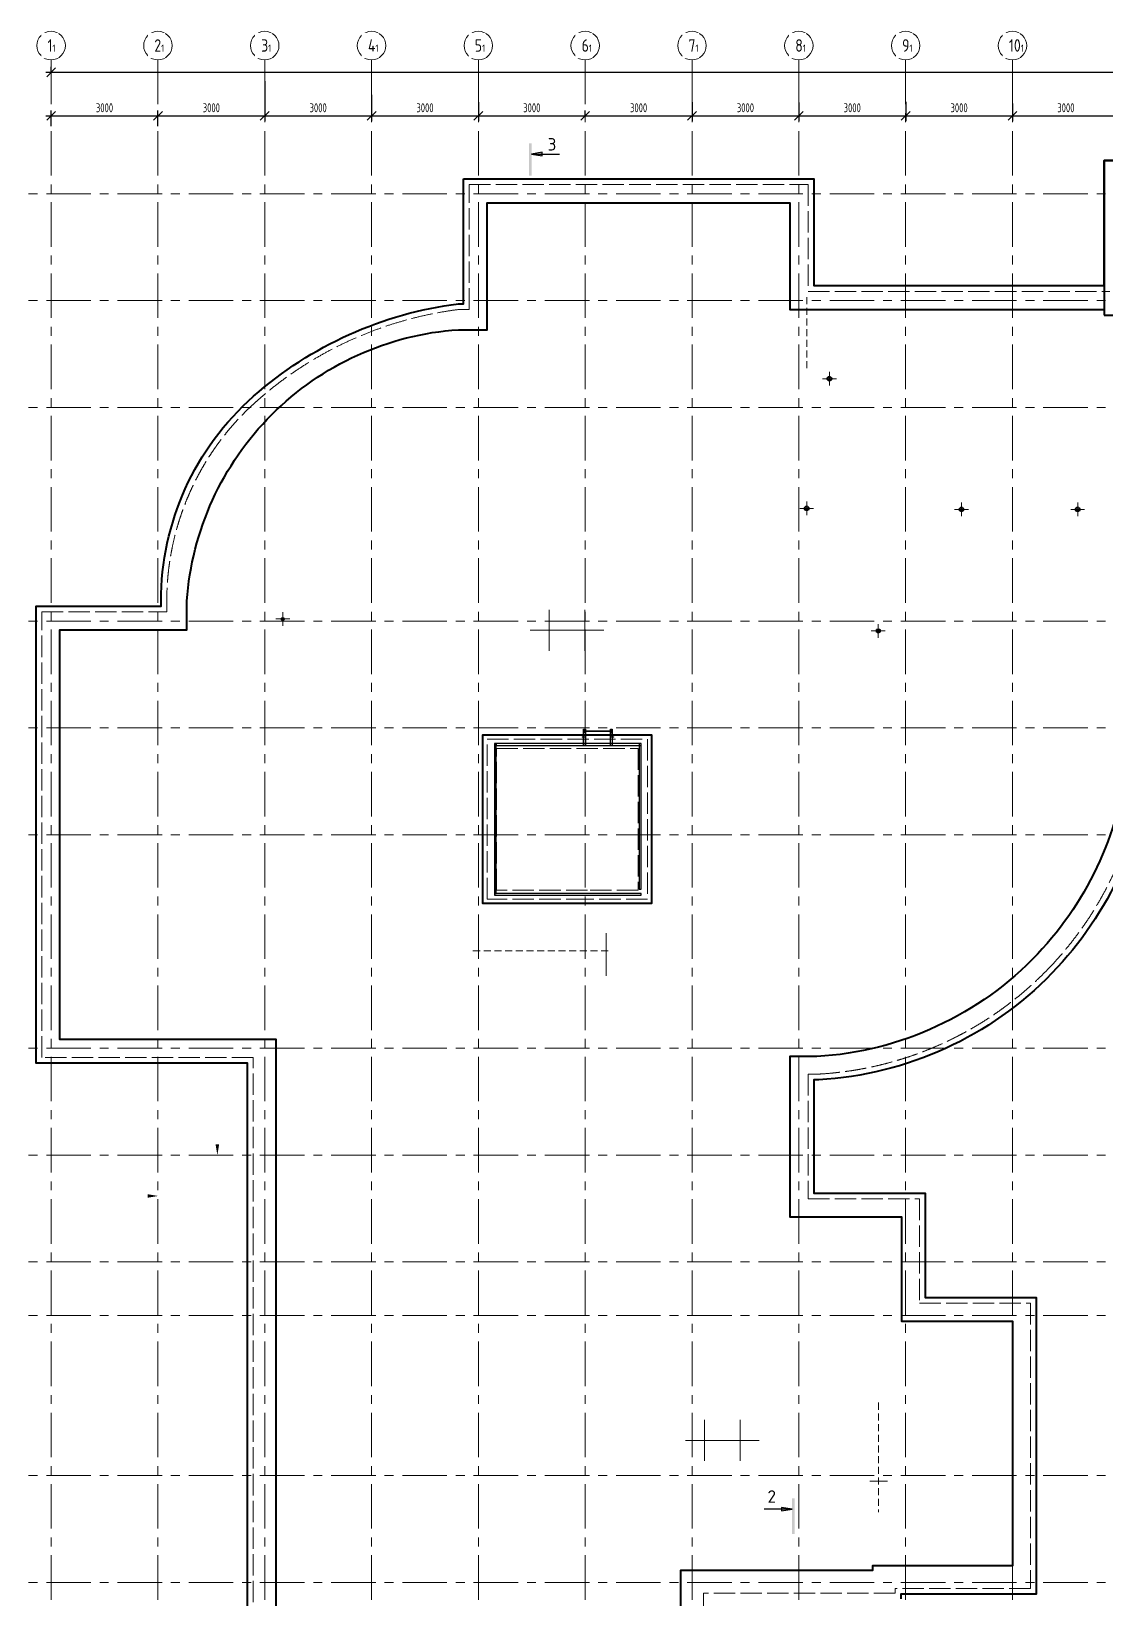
# Model space of a CAD drawing. Header units: millimetres. Extents: x -360149 to 682031, y -35655 to 209517.
# Drawn here: x 322569 to 352714, y 91172 to 135163 of the extents above; entities that cross this region are included whole.
import ezdxf
from ezdxf import colors
from ezdxf.entities.mleader import LeaderData, LeaderLine
from ezdxf.math import Vec2, Vec3

# ---------------------------------------------------------------- set-up
doc = ezdxf.new("R2010")
doc.units = ezdxf.units.MM
doc.header["$MEASUREMENT"] = 0
doc.header["$PDMODE"] = 3
doc.header["$PDSIZE"] = -4
for name, pattern in [('ACAD_ISO02W100', [15, 12, -3]), ('CENTER', [2, 1.25, -0.25, 0.25, -0.25]), ('HIDDEN', [6, 4, -2])]:
    doc.linetypes.add(name, pattern=pattern)
doc.layers.get('0').update_dxf_attribs({"color": 250, "lineweight": 9})
doc.layers.get('Defpoints').update_dxf_attribs({"color": 6})
for name, color, linetype, lineweight in [('_ВК-К1', 14, 'Continuous', 40), ('АР_Лестницы ограждение', 94, 'Continuous', 25), ('АР_Навесной фасад', 147, 'Continuous', 5), ('АР_Оси', 195, 'Continuous', 9), ('АР_Оси размеры', 164, 'Continuous', 9), ('АР_Отметки', 250, 'Continuous', 15), ('АР_Разрезы', 175, 'Continuous', 9), ('перекр 0.3', 181, 'Continuous', 30), ('Подвал', 250, 'Continuous', 30), ('пунктир', 251, 'Continuous', 13), ('Специальное оборудование', 7, 'Continuous', 9), ('Эвакуация', 7, 'Continuous', 9)]:
    doc.layers.add(name, color=color, linetype=linetype, lineweight=lineweight)
doc.layers.add('Тонкая', color=7, linetype='Continuous')
doc.styles.add('ISOCPEUR', font='isocpeur.ttf', dxfattribs={"width": 0.7})
doc.styles.add('METRO-STYLE', font='isocpeur.ttf', dxfattribs={"width": 0.9, "oblique": 15})
doc.styles.add('ГОСТ 2.304', font='isocpeur.ttf', dxfattribs={"width": 0.7})
doc.dimstyles.new('СПДС', dxfattribs={"dimscale": 100, "dimtxt": 2.5, "dimasz": 2.5, "dimexe": 1.5, "dimexo": 0, "dimgap": 1, "dimtad": 1, "dimdec": 0, "dimrnd": 1, "dimtxsty": 'ГОСТ 2.304', "dimblk": 'OBLIQUE', "dimcen": 2.5, "dimdle": 1.5, "dimadec": 0, "dimazin": 2, "dimtfac": 0.75, "dimtdec": 0, "dimtmove": 1, "dimatfit": 3, "dimfxl": 1, "dimtolj": 1, "dimarcsym": 1})

# ---------------------------------------------------------------- blocks, each defined once
blk = doc.blocks.new('_Oblique')
at = {"color": 0, "linetype": 'ByBlock', "lineweight": -2}
blk.add_line((-0.5, -0.5), (0.5, 0.5), dxfattribs=at)
blk = doc.blocks.new('*D641')
at = {"layer": 'Defpoints', "color": 0, "lineweight": 30, "ltscale": 100, "transparency": 16777216}
for p in [(323125, 132497), (326125, 132791), (326125, 132497)]:
    blk.add_point(p, dxfattribs=at)
at = {"layer": 'АР_Оси размеры', "color": 0, "lineweight": -2, "ltscale": 100, "transparency": 16777216}
for p, q in [((323125, 132497), (323125, 132941)), ((326125, 132497), (326125, 132941)), ((322975, 132791), (326275, 132791))]:
    blk.add_line(p, q, dxfattribs=at)
at = {"layer": 'АР_Оси размеры', "color": 0, "lineweight": -2, "ltscale": 100, "transparency": 16777216, "xscale": 250, "yscale": 250, "zscale": 250, "rotation": 180}
blk.add_blockref('_Oblique', (323125, 132791), dxfattribs=at)
at = {"layer": 'АР_Оси размеры', "color": 0, "lineweight": -2, "ltscale": 100, "transparency": 16777216, "xscale": 250, "yscale": 250, "zscale": 250}
blk.add_blockref('_Oblique', (326125, 132791), dxfattribs=at)
at = {"layer": 'АР_Оси размеры', "color": 0, "ltscale": 100, "transparency": 16777216, "insert": (324625, 133016), "char_height": 250, "attachment_point": 5, "style": 'ГОСТ 2.304'}
blk.add_mtext('\\A1;3000', dxfattribs=at)
blk = doc.blocks.new('*D642')
at = {"layer": 'Defpoints', "color": 0, "lineweight": 30, "ltscale": 100, "transparency": 16777216}
for p in [(329125, 133761), (326125, 132497), (329125, 132791)]:
    blk.add_point(p, dxfattribs=at)
at = {"layer": 'АР_Оси размеры', "color": 0, "lineweight": -2, "ltscale": 100, "transparency": 16777216}
for p, q in [((329125, 133761), (329125, 132641)), ((326125, 132497), (326125, 132941)), ((325975, 132791), (329275, 132791))]:
    blk.add_line(p, q, dxfattribs=at)
at = {"layer": 'АР_Оси размеры', "color": 0, "lineweight": -2, "ltscale": 100, "transparency": 16777216, "xscale": 250, "yscale": 250, "zscale": 250, "rotation": 180}
blk.add_blockref('_Oblique', (326125, 132791), dxfattribs=at)
at = {"layer": 'АР_Оси размеры', "color": 0, "lineweight": -2, "ltscale": 100, "transparency": 16777216, "xscale": 250, "yscale": 250, "zscale": 250}
blk.add_blockref('_Oblique', (329125, 132791), dxfattribs=at)
at = {"layer": 'АР_Оси размеры', "color": 0, "ltscale": 100, "transparency": 16777216, "insert": (327625, 133016), "char_height": 250, "attachment_point": 5, "style": 'ГОСТ 2.304'}
blk.add_mtext('\\A1;3000', dxfattribs=at)
blk = doc.blocks.new('*D643')
at = {"layer": 'Defpoints', "color": 0, "lineweight": 30, "ltscale": 100, "transparency": 16777216}
for p in [(329125, 133761), (332125, 133379), (332125, 132791)]:
    blk.add_point(p, dxfattribs=at)
at = {"layer": 'АР_Оси размеры', "color": 0, "lineweight": -2, "ltscale": 100, "transparency": 16777216}
for p, q in [((329125, 133761), (329125, 132641)), ((332125, 133379), (332125, 132641)), ((328975, 132791), (332275, 132791))]:
    blk.add_line(p, q, dxfattribs=at)
at = {"layer": 'АР_Оси размеры', "color": 0, "lineweight": -2, "ltscale": 100, "transparency": 16777216, "xscale": 250, "yscale": 250, "zscale": 250, "rotation": 180}
blk.add_blockref('_Oblique', (329125, 132791), dxfattribs=at)
at = {"layer": 'АР_Оси размеры', "color": 0, "lineweight": -2, "ltscale": 100, "transparency": 16777216, "xscale": 250, "yscale": 250, "zscale": 250}
blk.add_blockref('_Oblique', (332125, 132791), dxfattribs=at)
at = {"layer": 'АР_Оси размеры', "color": 0, "ltscale": 100, "transparency": 16777216, "insert": (330625, 133016), "char_height": 250, "attachment_point": 5, "style": 'ГОСТ 2.304'}
blk.add_mtext('\\A1;3000', dxfattribs=at)
blk = doc.blocks.new('*D644')
at = {"layer": 'Defpoints', "color": 0, "lineweight": 30, "ltscale": 100, "transparency": 16777216}
for p in [(332125, 133379), (335125, 133173), (335125, 132791)]:
    blk.add_point(p, dxfattribs=at)
at = {"layer": 'АР_Оси размеры', "color": 0, "lineweight": -2, "ltscale": 100, "transparency": 16777216}
for p, q in [((332125, 133379), (332125, 132641)), ((335125, 133173), (335125, 132641)), ((331975, 132791), (335275, 132791))]:
    blk.add_line(p, q, dxfattribs=at)
at = {"layer": 'АР_Оси размеры', "color": 0, "lineweight": -2, "ltscale": 100, "transparency": 16777216, "xscale": 250, "yscale": 250, "zscale": 250, "rotation": 180}
blk.add_blockref('_Oblique', (332125, 132791), dxfattribs=at)
at = {"layer": 'АР_Оси размеры', "color": 0, "lineweight": -2, "ltscale": 100, "transparency": 16777216, "xscale": 250, "yscale": 250, "zscale": 250}
blk.add_blockref('_Oblique', (335125, 132791), dxfattribs=at)
at = {"layer": 'АР_Оси размеры', "color": 0, "ltscale": 100, "transparency": 16777216, "insert": (333625, 133016), "char_height": 250, "attachment_point": 5, "style": 'ГОСТ 2.304'}
blk.add_mtext('\\A1;3000', dxfattribs=at)
blk = doc.blocks.new('*D645')
at = {"layer": 'Defpoints', "color": 0, "lineweight": 30, "ltscale": 100, "transparency": 16777216}
for p in [(335125, 133173), (338125, 132791), (338125, 132791)]:
    blk.add_point(p, dxfattribs=at)
at = {"layer": 'АР_Оси размеры', "color": 0, "lineweight": -2, "ltscale": 100, "transparency": 16777216}
for p, q in [((335125, 133173), (335125, 132641)), ((338125, 132791), (338125, 132941)), ((334975, 132791), (338275, 132791))]:
    blk.add_line(p, q, dxfattribs=at)
at = {"layer": 'АР_Оси размеры', "color": 0, "lineweight": -2, "ltscale": 100, "transparency": 16777216, "xscale": 250, "yscale": 250, "zscale": 250, "rotation": 180}
blk.add_blockref('_Oblique', (335125, 132791), dxfattribs=at)
at = {"layer": 'АР_Оси размеры', "color": 0, "lineweight": -2, "ltscale": 100, "transparency": 16777216, "xscale": 250, "yscale": 250, "zscale": 250}
blk.add_blockref('_Oblique', (338125, 132791), dxfattribs=at)
at = {"layer": 'АР_Оси размеры', "color": 0, "ltscale": 100, "transparency": 16777216, "insert": (336625, 133016), "char_height": 250, "attachment_point": 5, "style": 'ГОСТ 2.304'}
blk.add_mtext('\\A1;3000', dxfattribs=at)
blk = doc.blocks.new('*D646')
at = {"layer": 'Defpoints', "color": 0, "lineweight": 30, "ltscale": 100, "transparency": 16777216}
for p in [(341125, 133173), (338125, 132791), (341125, 132791)]:
    blk.add_point(p, dxfattribs=at)
at = {"layer": 'АР_Оси размеры', "color": 0, "lineweight": -2, "ltscale": 100, "transparency": 16777216}
for p, q in [((338125, 132791), (338125, 132941)), ((341125, 133173), (341125, 132641)), ((337975, 132791), (341275, 132791))]:
    blk.add_line(p, q, dxfattribs=at)
at = {"layer": 'АР_Оси размеры', "color": 0, "lineweight": -2, "ltscale": 100, "transparency": 16777216, "xscale": 250, "yscale": 250, "zscale": 250, "rotation": 180}
blk.add_blockref('_Oblique', (338125, 132791), dxfattribs=at)
at = {"layer": 'АР_Оси размеры', "color": 0, "lineweight": -2, "ltscale": 100, "transparency": 16777216, "xscale": 250, "yscale": 250, "zscale": 250}
blk.add_blockref('_Oblique', (341125, 132791), dxfattribs=at)
at = {"layer": 'АР_Оси размеры', "color": 0, "ltscale": 100, "transparency": 16777216, "insert": (339625, 133016), "char_height": 250, "attachment_point": 5, "style": 'ГОСТ 2.304'}
blk.add_mtext('\\A1;3000', dxfattribs=at)
blk = doc.blocks.new('*D647')
at = {"layer": 'Defpoints', "color": 0, "lineweight": 30, "ltscale": 100, "transparency": 16777216}
for p in [(341125, 133173), (344125, 133167), (344125, 132791)]:
    blk.add_point(p, dxfattribs=at)
at = {"layer": 'АР_Оси размеры', "color": 0, "lineweight": -2, "ltscale": 100, "transparency": 16777216}
for p, q in [((341125, 133173), (341125, 132641)), ((344125, 133167), (344125, 132641)), ((340975, 132791), (344275, 132791))]:
    blk.add_line(p, q, dxfattribs=at)
at = {"layer": 'АР_Оси размеры', "color": 0, "lineweight": -2, "ltscale": 100, "transparency": 16777216, "xscale": 250, "yscale": 250, "zscale": 250, "rotation": 180}
blk.add_blockref('_Oblique', (341125, 132791), dxfattribs=at)
at = {"layer": 'АР_Оси размеры', "color": 0, "lineweight": -2, "ltscale": 100, "transparency": 16777216, "xscale": 250, "yscale": 250, "zscale": 250}
blk.add_blockref('_Oblique', (344125, 132791), dxfattribs=at)
at = {"layer": 'АР_Оси размеры', "color": 0, "ltscale": 100, "transparency": 16777216, "insert": (342625, 133016), "char_height": 250, "attachment_point": 5, "style": 'ГОСТ 2.304'}
blk.add_mtext('\\A1;3000', dxfattribs=at)
blk = doc.blocks.new('*D648')
at = {"layer": 'Defpoints', "color": 0, "lineweight": 30, "ltscale": 100, "transparency": 16777216}
for p in [(344125, 133167), (347125, 133179), (347125, 132791)]:
    blk.add_point(p, dxfattribs=at)
at = {"layer": 'АР_Оси размеры', "color": 0, "lineweight": -2, "ltscale": 100, "transparency": 16777216}
for p, q in [((344125, 133167), (344125, 132641)), ((347125, 133179), (347125, 132641)), ((343975, 132791), (347275, 132791))]:
    blk.add_line(p, q, dxfattribs=at)
at = {"layer": 'АР_Оси размеры', "color": 0, "lineweight": -2, "ltscale": 100, "transparency": 16777216, "xscale": 250, "yscale": 250, "zscale": 250, "rotation": 180}
blk.add_blockref('_Oblique', (344125, 132791), dxfattribs=at)
at = {"layer": 'АР_Оси размеры', "color": 0, "lineweight": -2, "ltscale": 100, "transparency": 16777216, "xscale": 250, "yscale": 250, "zscale": 250}
blk.add_blockref('_Oblique', (347125, 132791), dxfattribs=at)
at = {"layer": 'АР_Оси размеры', "color": 0, "ltscale": 100, "transparency": 16777216, "insert": (345625, 133016), "char_height": 250, "attachment_point": 5, "style": 'ГОСТ 2.304'}
blk.add_mtext('\\A1;3000', dxfattribs=at)
blk = doc.blocks.new('*D649')
at = {"layer": 'Defpoints', "color": 0, "lineweight": 30, "ltscale": 100, "transparency": 16777216}
for p in [(347125, 133179), (350125, 133132), (350125, 132791)]:
    blk.add_point(p, dxfattribs=at)
at = {"layer": 'АР_Оси размеры', "color": 0, "lineweight": -2, "ltscale": 100, "transparency": 16777216}
for p, q in [((347125, 133179), (347125, 132641)), ((350125, 133132), (350125, 132641)), ((346975, 132791), (350275, 132791))]:
    blk.add_line(p, q, dxfattribs=at)
at = {"layer": 'АР_Оси размеры', "color": 0, "lineweight": -2, "ltscale": 100, "transparency": 16777216, "xscale": 250, "yscale": 250, "zscale": 250, "rotation": 180}
blk.add_blockref('_Oblique', (347125, 132791), dxfattribs=at)
at = {"layer": 'АР_Оси размеры', "color": 0, "lineweight": -2, "ltscale": 100, "transparency": 16777216, "xscale": 250, "yscale": 250, "zscale": 250}
blk.add_blockref('_Oblique', (350125, 132791), dxfattribs=at)
at = {"layer": 'АР_Оси размеры', "color": 0, "ltscale": 100, "transparency": 16777216, "insert": (348625, 133016), "char_height": 250, "attachment_point": 5, "style": 'ГОСТ 2.304'}
blk.add_mtext('\\A1;3000', dxfattribs=at)
blk = doc.blocks.new('*D650')
at = {"layer": 'Defpoints', "color": 0, "lineweight": 30, "ltscale": 100, "transparency": 16777216}
for p in [(350125, 133132), (353125, 133132), (353125, 132791)]:
    blk.add_point(p, dxfattribs=at)
at = {"layer": 'АР_Оси размеры', "color": 0, "lineweight": -2, "ltscale": 100, "transparency": 16777216}
for p, q in [((350125, 133132), (350125, 132641)), ((353125, 133132), (353125, 132641)), ((349975, 132791), (353275, 132791))]:
    blk.add_line(p, q, dxfattribs=at)
at = {"layer": 'АР_Оси размеры', "color": 0, "lineweight": -2, "ltscale": 100, "transparency": 16777216, "xscale": 250, "yscale": 250, "zscale": 250, "rotation": 180}
blk.add_blockref('_Oblique', (350125, 132791), dxfattribs=at)
at = {"layer": 'АР_Оси размеры', "color": 0, "lineweight": -2, "ltscale": 100, "transparency": 16777216, "xscale": 250, "yscale": 250, "zscale": 250}
blk.add_blockref('_Oblique', (353125, 132791), dxfattribs=at)
at = {"layer": 'АР_Оси размеры', "color": 0, "ltscale": 100, "transparency": 16777216, "insert": (351625, 133016), "char_height": 250, "attachment_point": 5, "style": 'ГОСТ 2.304'}
blk.add_mtext('\\A1;3000', dxfattribs=at)
blk = doc.blocks.new('*D661')
at = {"layer": 'Defpoints', "color": 0, "lineweight": 30, "ltscale": 100, "transparency": 16777216}
for p in [(323125, 134013), (386635, 134013), (386635, 134013)]:
    blk.add_point(p, dxfattribs=at)
at = {"layer": 'АР_Оси размеры', "color": 0, "lineweight": -2, "ltscale": 100, "transparency": 16777216}
for p, q in [((322975, 134013), (386785, 134013)), ((323125, 134013), (323125, 134163)), ((386635, 134013), (386635, 134163))]:
    blk.add_line(p, q, dxfattribs=at)
at = {"layer": 'АР_Оси размеры', "color": 0, "lineweight": -2, "ltscale": 100, "transparency": 16777216, "xscale": 250, "yscale": 250, "zscale": 250, "rotation": 180}
blk.add_blockref('_Oblique', (323125, 134013), dxfattribs=at)
at = {"layer": 'АР_Оси размеры', "color": 0, "lineweight": -2, "ltscale": 100, "transparency": 16777216, "xscale": 250, "yscale": 250, "zscale": 250}
blk.add_blockref('_Oblique', (386635, 134013), dxfattribs=at)
at = {"layer": 'АР_Оси размеры', "color": 0, "ltscale": 100, "transparency": 16777216, "insert": (354880, 134238), "char_height": 250, "attachment_point": 5, "style": 'ГОСТ 2.304'}
blk.add_mtext('\\A1;63510', dxfattribs=at)
blk = doc.blocks.new('A$C60573c2e')
at = {"layer": 'АР_Разрезы', "ltscale": 100}
h = blk.add_hatch(color=5, dxfattribs=at)
h.dxf.hatch_style = 1
h.paths.add_polyline_path([(13494, 509), (13424, 509), (13424, 1414), (13494, 1414)])
h.paths.add_polyline_path([(13795, 1063), (13494, 1114), (13795, 1114)])
h.paths.add_polyline_path([(13795, 1114), (13494, 1114), (13795, 1164)])
h = blk.add_hatch(color=5, dxfattribs=at)
h.dxf.hatch_style = 1
h.paths.add_polyline_path([(20810, -37642), (20880, -37642), (20880, -36642), (20810, -36642)])
h.paths.add_polyline_path([(20509, -36993), (20810, -36942), (20509, -36942)])
h.paths.add_polyline_path([(20509, -36942), (20810, -36942), (20509, -36892)])
at = {"layer": 'АР_Разрезы', "color": 5, "lineweight": 25, "ltscale": 100}
for p, q in [((13795, 1164), (13494, 1114)), ((13494, 1114), (13795, 1063)), ((13795, 1063), (13795, 1164)), ((20810, -36942), (20509, -36892)), ((20509, -36892), (20509, -36993)), ((20509, -36993), (20810, -36942))]:
    blk.add_line(p, q, dxfattribs=at)
at = {"layer": 'АР_Разрезы', "color": 5, "lineweight": 25, "ltscale": 100, "elevation": 0}
for points in [[(13494, 1114), (14278, 1114)], [(20810, -36942), (20026, -36942)]]:
    blk.add_lwpolyline(points, dxfattribs=at)
at = {"layer": 'АР_Разрезы', "color": 5, "lineweight": 25, "ltscale": 100, "char_height": 350, "width": 583.33, "style": 'METRO-STYLE'}
for s, insert, attachment_point in [('{\\Q0;\\W1;3}', (13944, 1214), 7), ('{\\Q0;\\W1;2}', (20360, -36413), 3)]:
    blk.add_mtext(s, dxfattribs=dict(at, insert=insert, attachment_point=attachment_point))
blk = doc.blocks.new('A$C8068bb3d')
at = {"layer": 'АР_Оси', "linetype": 'CENTER', "ltscale": 1000}
for p, q in [((0, -576), (0, 576)), ((537, 0), (-537, 0))]:
    blk.add_line(p, q, dxfattribs=at)
blk = doc.blocks.new('A$Ca661e725')
at = {"layer": '_ВК-К1', "color": 18, "lineweight": 9, "ltscale": 100, "true_color": 0x000000}
for p, q in [((-147, 0), (147, 0)), ((0, 155), (0, -155))]:
    blk.add_line(p, q, dxfattribs=at)
blk = doc.blocks.new('A$C6552fe61')
at = {"layer": '_ВК-К1', "color": 18, "lineweight": 9, "ltscale": 100, "true_color": 0x000000}
for p, q in [((-195, 0), (195, 0)), ((0, 192), (0, -192))]:
    blk.add_line(p, q, dxfattribs=at)
blk = doc.blocks.new('_DotSmall')
at = {"color": 0, "linetype": 'ByBlock', "const_width": 0.5}
blk.add_lwpolyline([(-0.0625, 0, 1), (0.0625, 0, 1)], format="xyb", close=True, dxfattribs=at)
blk = doc.blocks.new('LADDER_12760 - LADDER_12760-5164013-3_1 этаж')
at = {"layer": 'Специальное оборудование'}
for p, q in [((25, 95), (-50, 95)), ((-50, 95), (-50, 88)), ((-50, 88), (18, 88)), ((0, 0), (25, 0)), ((0, -76.2), (0, 0)), ((18, 88), (18, 0)), ((25, 0), (25, 95)), ((25, 0), (25, -76.2)), ((575, 95), (575, 0)), ((650, 95), (575, 95)), ((575, 0), (600, 0)), ((575, -76.2), (575, 0)), ((582, 0), (582, 88)), ((582, 88), (650, 88)), ((600, 0), (600, -76.2)), ((650, 88), (650, 95)), ((25, -76.2), (0, -76.2)), ((25, -25.4), (575, -25.4)), ((575, -45.4), (25, -45.4)), ((600, -76.2), (575, -76.2))]:
    blk.add_line(p, q, dxfattribs=at)

msp = doc.modelspace()

# ---------------------------------------------------------------- linework, layer by layer
at = {"linetype": 'Continuous'}
for points in [[(327793.4, 104229.68, 0, 0, 0), (327793.4, 103600.68, 0, 100, 0), (327793.4, 103900.68, 100, 100, 0)], [(325506.54, 102453.52, 0, 0, 0), (326135.54, 102453.52, 0, 100, 0), (325835.54, 102453.52, 100, 100, 0)]]:
    msp.add_lwpolyline(points, format="xyseb", dxfattribs=at)
at = {"layer": '_ВК-К1', "color": 18, "lineweight": 9, "ltscale": 100, "true_color": 0x000000}
for p, q in [((344881.64, 125406.5), (345085.56, 125406.5)), ((344983.6, 125518.99), (344983.6, 125294.01)), ((344344.55, 121918.39), (344344.55, 121609.18)), ((344197.47, 121763.78), (344491.63, 121763.78)), ((348590.06, 121734.4), (348793.97, 121734.4)), ((348692.02, 121846.88), (348692.02, 121621.91)), ((351854.1, 121734.4), (352058.01, 121734.4)), ((351956.05, 121846.88), (351956.05, 121621.91)), ((329544.36, 118658.32), (329716.19, 118658.32)), ((329630.27, 118770.81), (329630.27, 118545.83)), ((346354.24, 118479.5), (346354.24, 118170.3)), ((346354.24, 118437.39), (346354.24, 118212.41)), ((346207.16, 118324.9), (346501.32, 118324.9)), ((346254.85, 118324.9), (346453.63, 118324.9))]:
    msp.add_line(p, q, dxfattribs=at)
at = {"layer": '_ВК-К1', "color": 18, "lineweight": 40, "ltscale": 100, "true_color": 0x000000}
for centre, radius in [((344983.6, 125406.5), 55), ((344344.55, 121763.78), 55), ((348692.02, 121734.4), 55), ((351956.05, 121734.4), 55), ((329630.27, 118658.32), 30), ((346354.24, 118324.9), 51)]:
    msp.add_circle(centre, radius, dxfattribs=at)
at = {"layer": 'АР_Лестницы ограждение', "color": 18, "lineweight": 25, "true_color": 0x000000}
for points in [[(338132.23, 115560.57), (338132.23, 115108.33), (338078.78, 115108.33), (338078.78, 115560.57)], [(338884.44, 115560.57), (338884.44, 115108.33), (338831, 115108.33), (338831, 115560.57)], [(335626.22, 110950.53), (335626.22, 115159.13), (335575.42, 115159.13), (335575.42, 110950.53)], [(335626.22, 115108.33), (339693.26, 115108.33), (339693.26, 115159.13), (335626.22, 115159.13)], [(339693.26, 111070.53), (339693.26, 115159.13), (339642.46, 115159.13), (339642.46, 111070.53)], [(335575.42, 110899.73), (339693.26, 110899.73), (339693.26, 110950.53), (335575.42, 110950.53)]]:
    msp.add_lwpolyline(points, close=True, dxfattribs=at)
at = {"layer": 'АР_Навесной фасад', "color": 18, "lineweight": 40, "ltscale": 100, "true_color": 0x000000}
for points in [[(334703.3, 131020.68), (344543.3, 131020.68), (344543.3, 128020.68), (352703.3, 128020.68), (352703.3, 131530.68), (361043.85, 131530.68), (361043.3, 128020.68), (387053.3, 128020.68), (387053.3, 118180.68), (383543.3, 118180.68), (383543.3, 115050.68), (354002.66, 115050.68), (354002.66, 114910.68, -0.1768281), (351232.66, 108709.34, -0.18821254), (344683.18, 105715.94), (344543.18, 105715.94), (344543.18, 102535.68), (347673.18, 102535.68), (347673.18, 99605.68), (350793.33, 99605.68), (350793.33, 91265.68), (346993.18, 91265.68), (346993.18, 91135.68)], [(328643.18, 81885.68), (328643.18, 106180.68), (322703.3, 106180.68), (322703.3, 119020.68), (326213.07, 119020.68), (326213.07, 119160.68, -0.2153269), (328811.96, 124915.62, -0.15039384), (334563.3, 127510.91), (334703.3, 127510.91), (334703.3, 131020.68)], [(329443.18, 82685.68), (329443.18, 106850.68), (323373.3, 106850.68), (323373.3, 118350.68), (326940.54, 118350.68), (326940.34, 119165.7, -0.18105595), (329323.3, 124400.68, -0.18118062), (334562.65, 126784), (335373.3, 126784), (335373.3, 130350.68), (343873.3, 130350.68), (343873.3, 127350.68), (352703.3, 127350.68)], [(386383.3, 119590.68), (386383.3, 118850.68), (382873.3, 118850.68), (382873.3, 115850.68), (353358.3, 115850.68), (353358.3, 114910.68, -0.17135881), (350826.86, 109248.24, -0.19045462), (344631.53, 106369.37), (343873.18, 106369.37), (343873.18, 101865.68), (347003.18, 101865.68), (347003.18, 98935.68), (350125.05, 98935.67), (350123.3, 92065.68), (346193.18, 92065.68), (346193.18, 91935.68), (340803.17, 91935.67), (340803.18, 83485.69)]]:
    msp.add_lwpolyline(points, format="xyb", dxfattribs=at)
msp.add_lwpolyline([(352703.3, 127189.64), (361043.85, 127189.64), (361043.85, 131530.68), (352703.3, 131530.68)], close=True, dxfattribs=at)
msp.add_lwpolyline([(338185.8, 110665), (335253.3, 110665), (335253.3, 115405.68), (339991.1, 115405.68), (339991.1, 110665), (338093.3, 110665)], dxfattribs=at)
at = {"layer": 'АР_Оси', "linetype": 'CENTER', "ltscale": 1000}
for p, q in [((323124.55, 134363.15), (323124.55, 78630.8)), ((326124.55, 134363.15), (326124.55, 78630.8)), ((329124.55, 134363.15), (329124.55, 78630.8)), ((332124.55, 134363.15), (332124.55, 78630.8)), ((335124.55, 134363.15), (335124.55, 78630.8)), ((338124.55, 134363.15), (338124.55, 78630.8)), ((341124.55, 134363.15), (341124.55, 78630.8)), ((344124.55, 134363.15), (344124.55, 78630.8)), ((347124.55, 134363.15), (347124.55, 78630.8)), ((350124.55, 134363.15), (350124.55, 78630.8)), ((316990.86, 130600.68), (400169.26, 130600.68)), ((316990.86, 127600.68), (400169.26, 127600.68)), ((316990.86, 124600.68), (400169.26, 124600.68)), ((316990.86, 118600.68), (400169.26, 118600.68)), ((316990.86, 115600.68), (400169.26, 115600.68)), ((316990.86, 112600.68), (400169.26, 112600.68)), ((316990.86, 106600.68), (400169.26, 106600.68)), ((316990.86, 103600.68), (400169.26, 103600.68)), ((316990.86, 100600.68), (400169.26, 100600.68)), ((316990.86, 99100.68), (400169.26, 99100.68)), ((316990.86, 94600.68), (400169.26, 94600.68)), ((316990.86, 91600.68), (400169.26, 91600.68))]:
    msp.add_line(p, q, dxfattribs=at)
at = {"layer": 'АР_Оси', "ltscale": 0.5}
for centre in [(323124.55, 134763.15), (326124.55, 134763.15), (329124.55, 134763.15), (332124.55, 134763.15), (335124.55, 134763.15), (338124.55, 134763.15), (341124.55, 134763.15), (344124.55, 134763.15), (347124.55, 134763.15), (350124.55, 134763.15)]:
    msp.add_circle(centre, 400, dxfattribs=at)
at = {"layer": 'перекр 0.3', "color": 7, "linetype": 'HIDDEN', "lineweight": 5, "ltscale": 50}
for p, q in [((344350.8, 127700.68), (344350.8, 125635.68)), ((344350.8, 127700.68), (344350.8, 125635.68)), ((334973.3, 109337.97), (338813.83, 109337.97)), ((334973.3, 109337.97), (338813.83, 109337.97)), ((346363.59, 96648.88), (346363.59, 93576.65)), ((346363.59, 96648.88), (346363.59, 93576.65))]:
    msp.add_line(p, q, dxfattribs=at)
at = {"layer": 'пунктир', "linetype": 'ACAD_ISO02W100', "ltscale": 50}
for points in [[(328803.18, 82045.68), (328803.18, 106340.68), (322863.3, 106340.68), (322863.3, 118860.68), (326373.07, 118860.68), (326373.07, 119160.68, -0.2153269), (328917.76, 124795.59, -0.15015182), (334573.38, 127350.91), (334863.3, 127350.91), (334863.3, 130860.68), (344383.3, 130860.68), (344383.3, 127860.68), (352863.3, 127860.68)], [(353842.66, 114916.31, -0.17668035), (351117.81, 108820.74, -0.18809266), (344678.63, 105875.94), (344383.18, 105875.94), (344383.18, 102375.68), (347513.18, 102375.68), (347513.18, 99445.68), (350633.33, 99445.68), (350633.33, 91425.68), (346833.18, 91425.68), (346833.18, 91295.68), (341443.17, 91295.68), (341443.18, 83005.69)]]:
    msp.add_lwpolyline(points, format="xyb", dxfattribs=at)
for points in [[(338185.8, 110785), (335373.3, 110785), (335373.3, 115285.68), (339871.1, 115285.68), (339871.1, 110785), (338093.3, 110785)], [(338185.8, 111045), (335633.3, 111045), (335633.3, 115025.68), (339611.1, 115025.68), (339611.1, 111045), (338093.3, 111045)]]:
    msp.add_lwpolyline(points, dxfattribs=at)
at = {"layer": 'Эвакуация'}
for p, q in [((338714.58, 109838.66), (338714.58, 108638.66)), ((346113.85, 94440.66), (346613.33, 94440.66))]:
    msp.add_line(p, q, dxfattribs=at)

# ---------------------------------------------------------------- block references
at = {"layer": 'Подвал', "lineweight": 13, "ltscale": 500}
for name, p in [('A$C6552fe61', (344983.6, 125406.5)), ('A$Ca661e725', (344983.6, 125406.5)), ('A$C6552fe61', (344344.55, 121763.78)), ('A$C6552fe61', (348692.02, 121734.4)), ('A$C6552fe61', (351956.05, 121734.33)), ('A$C6552fe61', (329630.27, 118658.32)), ('A$C8068bb3d', (337116.91, 118342.59)), ('A$C8068bb3d', (338114.55, 118342.59)), ('A$C6552fe61', (346354.24, 118324.9)), ('A$C8068bb3d', (341475.48, 95588.24)), ('A$C8068bb3d', (342476.11, 95587.68))]:
    msp.add_blockref(name, p, dxfattribs=at)
at = {"layer": 'Специальное оборудование', "xscale": -1.2705, "yscale": 1.2705, "zscale": 1.2705, "rotation": 180}
msp.add_blockref('LADDER_12760 - LADDER_12760-5164013-3_1 этаж', (338100.46, 115463.76), dxfattribs=at)
at = {"layer": 'Тонкая', "color": 31, "ltscale": 100, "true_color": 0xfecc66}
msp.add_blockref('A$C60573c2e', (323124.55, 130600.68), dxfattribs=at)

# ---------------------------------------------------------------- dimensions: what is measured, and where the dimension line sits
at = {"layer": 'АР_Оси размеры', "ltscale": 100}
for base, p1, p2, picture, middle in [((329124.55, 132790.78), (326124.55, 132496.91), (329124.55, 133760.56), '*D642', (327624.55, 133015.78)), ((332124.55, 132790.78), (329124.55, 133760.56), (332124.55, 133378.53), '*D643', (330624.55, 133015.78)), ((335124.55, 132790.78), (332124.55, 133378.53), (335124.55, 133172.82), '*D644', (333624.55, 133015.78)), ((326124.55, 132790.78), (323124.55, 132496.91), (326124.55, 132496.91), '*D641', (324624.55, 133015.78)), ((338124.55, 132790.78), (335124.55, 133172.82), (338124.55, 132790.78), '*D645', (336624.55, 133015.78)), ((341124.55, 132790.78), (338124.55, 132790.78), (341124.55, 133172.82), '*D646', (339624.55, 133015.78)), ((344124.55, 132790.78), (341124.55, 133172.82), (344124.55, 133167.07), '*D647', (342624.55, 133015.78)), ((347124.55, 132790.78), (344124.55, 133167.07), (347124.55, 133178.64), '*D648', (345624.55, 133015.78)), ((350124.55, 132790.78), (347124.55, 133178.64), (350124.55, 133132.36), '*D649', (348624.55, 133015.78)), ((353124.55, 132790.78), (350124.55, 133132.36), (353124.55, 133132.5), '*D650', (351624.55, 133015.78))]:
    dim = msp.add_linear_dim(base=base, p1=p1, p2=p2, dimstyle='СПДС', dxfattribs=at)
    dim.commit()
    dim.dimension.update_dxf_attribs({"geometry": picture, "text_midpoint": middle})

# ---------------------------------------------------------------- leaders
at = {"layer": 'АР_Отметки'}
ml = msp.add_multileader_mtext('Standard', dxfattribs=at)
ml.set_content('Л.4', color=256, style='ISOCPEUR')
ml.set_leader_properties(color=256, linetype='Continuous', lineweight=-1)
ml.set_arrow_properties(name='DOTSMALL')
ml.build(insert=Vec2(0, 0))
ml.multileader.update_dxf_attribs({"has_text_frame": 1, "text_left_attachment_type": 4, "text_right_attachment_type": 4, "dogleg_length": 100, "arrow_head_size": 180})
ctx = ml.context
ctx.base_point, ctx.char_height, ctx.arrow_head_size, ctx.landing_gap_size, ctx.plane_origin = Vec3(492034.94, 129862.56), 250, 180, 50, Vec3(520155.38, 117704.9)
ctx.left_attachment, ctx.right_attachment = 4, 4
notes = []
notes.append((ctx, [(0, (0, 0, 0), (0, 0), (1, 0), 1, [])]))
ctx.mtext.insert, ctx.mtext.width, ctx.mtext.line_spacing_style, ctx.mtext.flow_direction = Vec3(492084.94, 130195.89), 852.697, 2, 5
for ctx, leaders in notes:
    for number, flags, end, landing, length, lines in leaders:
        leader = LeaderData()
        leader.index, (leader.has_last_leader_line, leader.has_dogleg_vector, leader.attachment_direction) = number, flags
        leader.last_leader_point, leader.dogleg_vector, leader.dogleg_length = Vec3(end), Vec3(landing), length
        for number, points, colour, breaks in lines:
            line = LeaderLine()
            line.index, line.vertices, line.color, line.breaks = number, Vec3.list(points), colors.encode_raw_color(colour), breaks
            leader.lines.append(line)
        ctx.leaders.append(leader)

# ---------------------------------------------------------------- next in the draw order: texts
at = {"layer": 'АР_Оси', "char_height": 350, "width": 123.8671, "attachment_point": 1, "line_spacing_factor": 1.149209, "style": 'ГОСТ 2.304', "bg_fill": 2}
for s, insert in [('{\\W0.8;1\\H0.57143x;1}', (323024.73, 134940.93)), ('{\\W0.8;2\\H0.57143x;1}', (326024.73, 134940.93)), ('{\\W0.8;3\\H0.57143x;1}', (329024.73, 134940.93)), ('{\\W0.8;4\\H0.57143x;1}', (332024.73, 134940.93)), ('{\\W0.8;5\\H0.57143x;1}', (335024.73, 134940.93)), ('{\\W0.8;6\\H0.57143x;1}', (338024.73, 134940.93)), ('{\\W0.8;7\\H0.57143x;1}', (341024.73, 134940.93)), ('{\\W0.8;8\\H0.57143x;1}', (344024.73, 134940.93)), ('{\\W0.8;9\\H0.57143x;1}', (347024.73, 134940.93)), ('{\\W0.8;10\\H0.57143x;1}', (350024.73, 134940.93))]:
    msp.add_mtext(s, dxfattribs=dict(at, insert=insert))

# ---------------------------------------------------------------- next in the draw order: dimensions: what is measured, and where the dimension line sits
at = {"layer": 'АР_Оси размеры', "ltscale": 100}
dim = msp.add_linear_dim(base=(386634.55, 134013.15), p1=(323124.55, 134013.15), p2=(386634.55, 134013.15), dimstyle='СПДС', dxfattribs=at)
dim.commit()
dim.dimension.update_dxf_attribs({"geometry": '*D661', "text_midpoint": (354879.55, 134238.15)})

doc.saveas('drawing.dxf')
